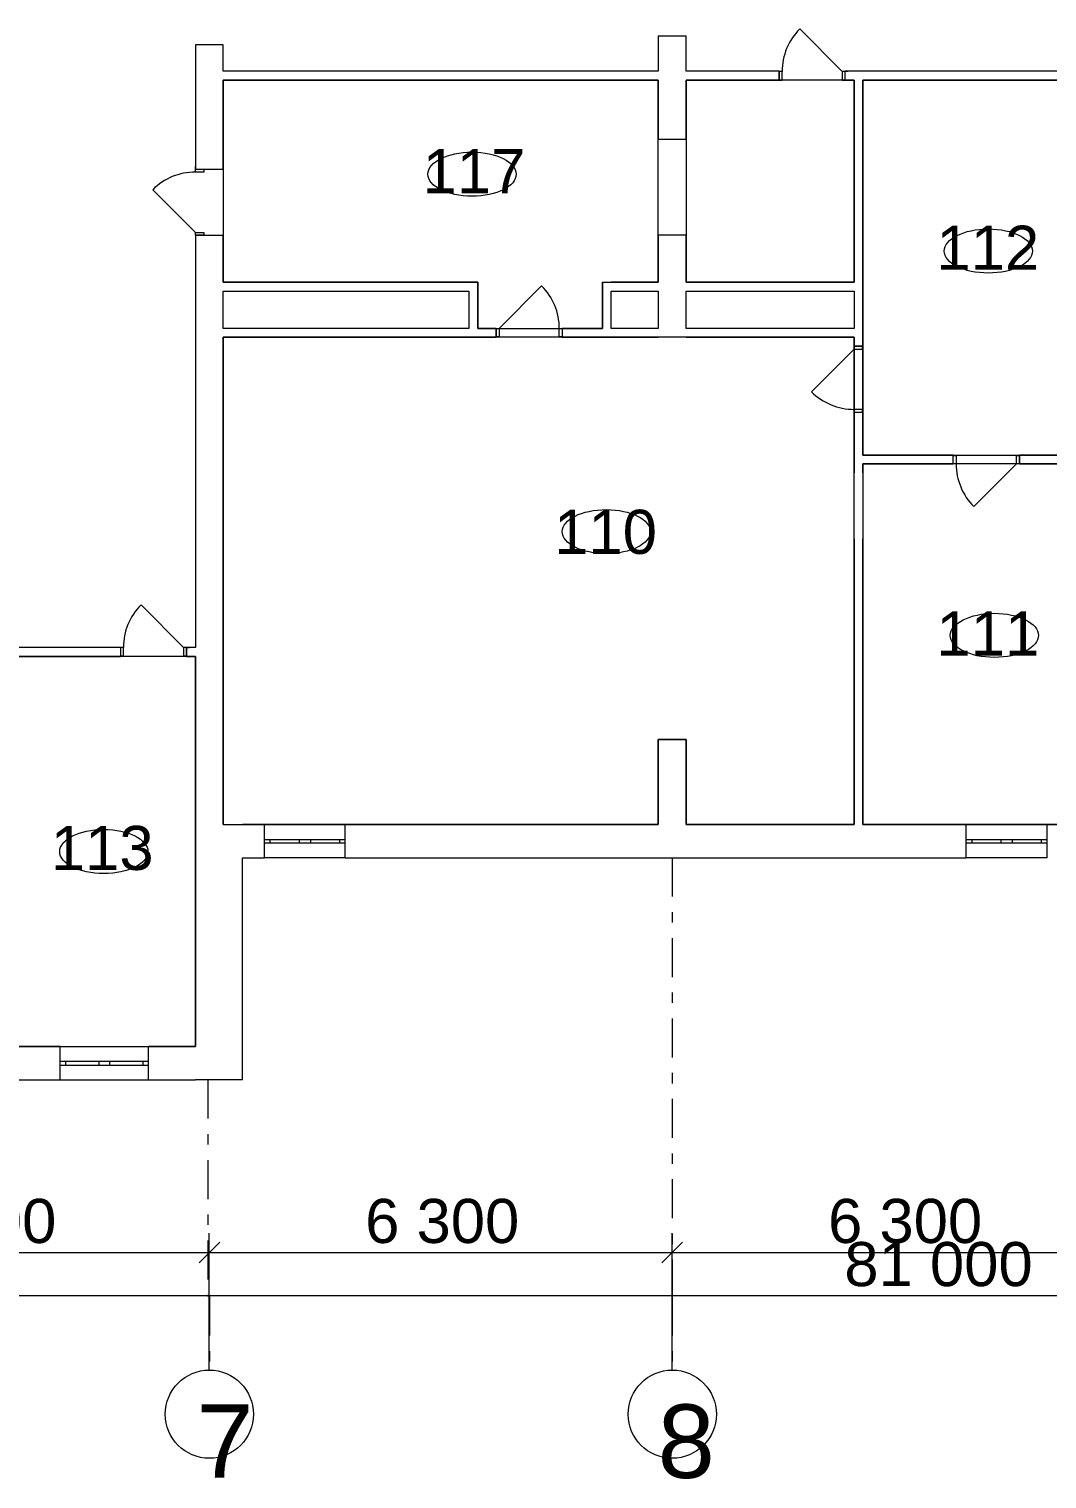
# Model space of a CAD drawing. Header units: millimetres. Extents: x 69565 to 169164, y 19942 to 91237.
# Drawn here: x 104932 to 118786, y 19942 to 39669 of the extents above; entities that cross this region are included whole.
import ezdxf

# ---------------------------------------------------------------- set-up
doc = ezdxf.new("R2010")
doc.units = ezdxf.units.MM
doc.header["$MEASUREMENT"] = 0
doc.linetypes.add('Штрих-Штриховая', pattern=[1093.611073, 529.166651, -211.666656, 141.111112, -211.666656])
doc.layers.add('Новый_Новый_0', color=7, linetype='Continuous')
for name, color, linetype, lineweight in [('Новый_Новый_0_Ном._пера__255_Ном._пера__255', 255, 'Continuous', 18), ('Новый_Новый_0_Ном._пера__7', 7, 'Continuous', 18), ('Новый_Новый_0_Ном._пера__7_Ном._пера__7', 7, 'Continuous', 18)]:
    doc.layers.add(name, color=color, linetype=linetype, lineweight=lineweight)
doc.styles.add('СГЕНЕРИР_СТИЛЬ_1', font='Arial.ttf')
doc.dimstyles.new('СГЕНЕРИР_СТИЛЬ__1', dxfattribs={"dimtxt": 600, "dimasz": 267.501, "dimexe": 0.18, "dimexo": 0.0625, "dimgap": 0, "dimtad": 1, "dimtih": 1, "dimtoh": 1, "dimdec": 0, "dimzin": 0, "dimdsep": 46, "dimtxsty": 'СГЕНЕРИР_СТИЛЬ_1', "dimblk": 'ARROWHEAD_6', "dimblk1": 'ARROWHEAD_6', "dimblk2": 'ARROWHEAD_6', "dimcen": 0.09, "dimclrd": 7, "dimclre": 7, "dimclrt": 7, "dimazin": 0, "dimtfac": 1, "dimtdec": 4, "dimtmove": 0, "dimatfit": 3, "dimfxl": 1, "dimtolj": 1, "dimtzin": 0, "dimarcsym": 0})

# ---------------------------------------------------------------- blocks, each defined once
blk = doc.blocks.new('*D7')
at = {"layer": 'Новый_Новый_0_Ном._пера__7', "color": 7, "linetype": 'Continuous', "lineweight": 18}
for p, q in [((101086, 21423), (101086, 23288)), ((107386, 21423), (107386, 23288)), ((101227, 23165), (100946, 22883)), ((107527, 23165), (107246, 22883)), ((101086, 23024), (107386, 23024))]:
    blk.add_line(p, q, dxfattribs=at)
at = {"layer": 'Новый_Новый_0_Ном._пера__7', "color": 7, "lineweight": 18, "insert": (103207, 23144), "char_height": 600, "attachment_point": 7, "style": 'СГЕНЕРИР_СТИЛЬ_1'}
blk.add_mtext('\\A1;{\\pql;\\fArial|b0|i0|c0|p0;\\W1.000000;6\xa0300}', dxfattribs=at)
blk = doc.blocks.new('ARROWHEAD_6')
at = {"color": 0, "linetype": 'Continuous', "lineweight": 0}
for p, q in [((0, 0), (-1, 0)), ((-0.5, -0.5), (0.5, 0.5))]:
    blk.add_line(p, q, dxfattribs=at)
blk = doc.blocks.new('*D8')
at = {"layer": 'Новый_Новый_0_Ном._пера__7', "color": 7, "linetype": 'Continuous', "lineweight": 18}
for p, q in [((107386, 21423), (107386, 23288)), ((113686, 21423), (113686, 23288)), ((107527, 23165), (107246, 22883)), ((113827, 23165), (113546, 22883)), ((107386, 23024), (113686, 23024))]:
    blk.add_line(p, q, dxfattribs=at)
at = {"layer": 'Новый_Новый_0_Ном._пера__7', "color": 7, "lineweight": 18, "insert": (109507, 23144), "char_height": 600, "attachment_point": 7, "style": 'СГЕНЕРИР_СТИЛЬ_1'}
blk.add_mtext('\\A1;{\\pql;\\fArial|b0|i0|c0|p0;\\W1.000000;6\xa0300}', dxfattribs=at)
blk = doc.blocks.new('*D9')
at = {"layer": 'Новый_Новый_0_Ном._пера__7', "color": 7, "linetype": 'Continuous', "lineweight": 18}
for p, q in [((113686, 21423), (113686, 23288)), ((119986, 21423), (119986, 23288)), ((113827, 23165), (113546, 22883)), ((120127, 23165), (119846, 22883)), ((113686, 23024), (119986, 23024))]:
    blk.add_line(p, q, dxfattribs=at)
at = {"layer": 'Новый_Новый_0_Ном._пера__7', "color": 7, "lineweight": 18, "insert": (115807, 23144), "char_height": 600, "attachment_point": 7, "style": 'СГЕНЕРИР_СТИЛЬ_1'}
blk.add_mtext('\\A1;{\\pql;\\fArial|b0|i0|c0|p0;\\W1.000000;6\xa0300}', dxfattribs=at)
blk = doc.blocks.new('*D21')
at = {"layer": 'Новый_Новый_0_Ном._пера__7', "color": 7, "linetype": 'Continuous', "lineweight": 18}
for p, q in [((76786, 21423), (76786, 22701)), ((157786, 21423), (157786, 22701)), ((76927, 22578), (76646, 22297)), ((157646, 22297), (157927, 22578)), ((76575, 22437), (76786, 22437)), ((76786, 22437), (157786, 22437)), ((157786, 22437), (157998, 22437))]:
    blk.add_line(p, q, dxfattribs=at)
at = {"layer": 'Новый_Новый_0_Ном._пера__7', "color": 7, "lineweight": 18, "insert": (116028, 22557), "char_height": 600, "attachment_point": 7, "style": 'СГЕНЕРИР_СТИЛЬ_1'}
blk.add_mtext('\\A1;{\\pql;\\fArial|b0|i0|c0|p0;\\W1.000000;81\xa0000}', dxfattribs=at)

msp = doc.modelspace()

# ---------------------------------------------------------------- linework, layer by layer
at = {"layer": 'Новый_Новый_0_Ном._пера__255_Ном._пера__255', "color": 255, "linetype": 'Continuous', "lineweight": 18, "flags": 128}
for points in [[(113496.3, 36224.2), (113496.3, 38974), (107576.3, 38974), (107576.3, 36224.2), (111039, 36224.2), (111039, 35594.2), (112736.3, 35594.2), (112736.3, 36224.2)], [(113876.3, 38974), (113876.3, 36224.2), (116160.7, 36224.2), (116160.7, 38974)], [(116280.7, 38974), (116280.7, 33871.8), (119796.3, 33871.8), (119796.3, 35579.8), (119796.3, 38974)], [(113496.3, 28843.8), (113496.3, 30003.8), (113876.3, 30003.8), (113876.3, 28843.8), (116160.7, 28843.8), (116160.7, 35474.2), (107576.3, 35474.2), (107576.3, 28843.8)], [(116280.7, 33751.8), (116280.7, 28843.8), (119796.3, 28843.8), (119796.3, 32919.1), (119796.3, 33751.8)], [(104304, 31133.8), (104304, 25823.8), (107196.3, 25823.8), (107196.3, 28843.8), (107196.3, 31133.8)]]:
    msp.add_lwpolyline(points, close=True, dxfattribs=at)
at = {"layer": 'Новый_Новый_0_Ном._пера__7_Ном._пера__7', "color": 7, "linetype": 'Continuous', "lineweight": 18}
for p, q in [((116000.7, 39089), (115420.9, 39668.8)), ((113496.3, 39573.8), (113876.3, 39573.8)), ((113496.3, 39573.8), (113876.3, 39573.8)), ((115140.7, 39094), (115103.7, 39094)), ((115140.7, 39094), (115103.7, 39094)), ((115140.7, 39094), (115103.7, 39094)), ((115140.7, 39089), (115140.7, 39094)), ((115140.7, 39089), (115140.7, 39094)), ((115140.7, 39089), (115140.7, 39094)), ((115140.7, 38974), (115140.7, 39089)), ((115180.7, 39089), (115140.7, 39089)), ((115140.7, 39089), (115140.7, 38974)), ((115140.7, 38974), (115140.7, 39089)), ((115140.7, 38974), (115140.7, 39089)), ((115180.7, 38974), (115180.7, 39089)), ((116040.7, 39089), (116000.7, 39089)), ((116000.7, 39089), (116000.7, 38974)), ((116040.7, 39094), (116077.7, 39094)), ((116040.7, 39089), (116040.7, 39094)), ((116040.7, 39089), (116040.7, 39094)), ((116040.7, 39089), (116040.7, 39094)), ((116040.7, 39094), (116077.7, 39094)), ((116040.7, 39094), (116077.7, 39094)), ((116040.7, 38974), (116040.7, 39089)), ((116040.7, 38974), (116040.7, 39089)), ((116040.7, 38974), (116040.7, 39089)), ((116040.7, 38974), (116040.7, 39089)), ((115140.7, 38974), (115103.7, 38974)), ((115140.7, 38974), (115103.7, 38974)), ((115140.7, 38974), (115103.7, 38974)), ((115140.7, 38974), (115180.7, 38974)), ((116000.7, 38974), (116040.7, 38974)), ((116040.7, 38974), (116077.7, 38974)), ((116040.7, 38974), (116077.7, 38974)), ((116040.7, 38974), (116077.7, 38974)), ((113876.3, 38164.2), (113496.3, 38164.2)), ((113876.3, 38164.2), (113496.3, 38164.2)), ((107196.3, 37762.4), (107196.3, 37799.4)), ((107196.3, 37762.4), (107196.3, 37799.4)), ((107196.3, 37762.4), (107196.3, 37799.4)), ((107196.3, 37762.4), (107311.3, 37762.4)), ((107196.3, 37722.4), (107196.3, 37762.4)), ((107196.3, 37762.4), (107311.3, 37762.4)), ((107196.3, 37762.4), (107311.3, 37762.4)), ((107196.3, 37762.4), (107311.3, 37762.4)), ((107311.3, 37722.4), (107196.3, 37722.4)), ((107311.3, 37762.4), (107576.3, 37762.4)), ((107311.3, 37762.4), (107311.3, 37722.4)), ((107311.3, 37762.4), (107576.3, 37762.4)), ((107311.3, 37762.4), (107576.3, 37762.4)), ((107576.3, 37762.4), (107576.3, 37799.4)), ((107576.3, 37762.4), (107576.3, 37799.4)), ((107576.3, 37762.4), (107576.3, 37799.4)), ((107196.3, 36902.4), (106616.5, 37482.2)), ((107196.3, 36862.4), (107196.3, 36902.4)), ((107196.3, 36902.4), (107311.3, 36902.4)), ((107311.3, 36902.4), (107311.3, 36862.4)), ((107196.3, 36862.4), (107196.3, 36825.4)), ((107196.3, 36862.4), (107311.3, 36862.4)), ((107311.3, 36862.4), (107196.3, 36862.4)), ((107196.3, 36862.4), (107311.3, 36862.4)), ((107196.3, 36862.4), (107311.3, 36862.4)), ((107196.3, 36862.4), (107196.3, 36825.4)), ((107196.3, 36862.4), (107196.3, 36825.4)), ((107311.3, 36862.4), (107576.3, 36862.4)), ((107311.3, 36862.4), (107576.3, 36862.4)), ((107311.3, 36862.4), (107576.3, 36862.4)), ((107576.3, 36862.4), (107576.3, 36825.4)), ((107576.3, 36862.4), (107576.3, 36825.4)), ((107576.3, 36862.4), (107576.3, 36825.4)), ((113876.3, 36864.2), (113496.3, 36864.2)), ((113876.3, 36864.2), (113496.3, 36864.2)), ((111329, 35594.2), (111908.8, 36174)), ((111289, 35594.2), (111252, 35594.2)), ((111289, 35594.2), (111252, 35594.2)), ((111289, 35594.2), (111252, 35594.2)), ((111289, 35594.2), (111289, 35479.2)), ((111289, 35594.2), (111329, 35594.2)), ((111289, 35479.2), (111289, 35594.2)), ((111289, 35594.2), (111289, 35479.2)), ((111289, 35594.2), (111289, 35479.2)), ((111329, 35594.2), (111329, 35479.2)), ((112149, 35479.2), (112149, 35594.2)), ((112149, 35594.2), (112189, 35594.2)), ((112189, 35594.2), (112226, 35594.2)), ((112189, 35594.2), (112189, 35479.2)), ((112189, 35594.2), (112189, 35479.2)), ((112189, 35594.2), (112189, 35479.2)), ((112189, 35594.2), (112189, 35479.2)), ((112189, 35594.2), (112226, 35594.2)), ((112189, 35594.2), (112226, 35594.2)), ((111289, 35474.2), (111252, 35474.2)), ((111289, 35474.2), (111252, 35474.2)), ((111289, 35474.2), (111252, 35474.2)), ((111289, 35479.2), (111289, 35474.2)), ((111329, 35479.2), (111289, 35479.2)), ((111289, 35479.2), (111289, 35474.2)), ((111289, 35479.2), (111289, 35474.2)), ((112189, 35479.2), (112149, 35479.2)), ((112189, 35479.2), (112189, 35474.2)), ((112189, 35479.2), (112189, 35474.2)), ((112189, 35479.2), (112189, 35474.2)), ((112189, 35474.2), (112226, 35474.2)), ((112189, 35474.2), (112226, 35474.2)), ((112189, 35474.2), (112226, 35474.2)), ((113876.3, 35474.2), (113496.3, 35474.2)), ((113876.3, 35474.2), (113496.3, 35474.2)), ((116160.7, 35314.2), (115580.9, 34734.4)), ((116160.7, 35354.2), (116275.7, 35354.2)), ((116160.7, 35354.2), (116160.7, 35314.2)), ((116275.7, 35354.2), (116160.7, 35354.2)), ((116160.7, 35354.2), (116275.7, 35354.2)), ((116160.7, 35354.2), (116275.7, 35354.2)), ((116160.7, 35314.2), (116275.7, 35314.2)), ((116275.7, 35354.2), (116280.7, 35354.2)), ((116275.7, 35314.2), (116275.7, 35354.2)), ((116275.7, 35354.2), (116280.7, 35354.2)), ((116275.7, 35354.2), (116280.7, 35354.2)), ((116275.7, 34494.2), (116160.7, 34494.2)), ((116160.7, 34494.2), (116160.7, 34454.2)), ((116160.7, 34454.2), (116160.7, 34417.2)), ((116160.7, 34454.2), (116275.7, 34454.2)), ((116160.7, 34454.2), (116275.7, 34454.2)), ((116160.7, 34454.2), (116275.7, 34454.2)), ((116160.7, 34454.2), (116275.7, 34454.2)), ((116160.7, 34454.2), (116160.7, 34417.2)), ((116160.7, 34454.2), (116160.7, 34417.2)), ((116275.7, 34454.2), (116275.7, 34494.2)), ((116275.7, 34454.2), (116280.7, 34454.2)), ((116275.7, 34454.2), (116280.7, 34454.2)), ((116275.7, 34454.2), (116280.7, 34454.2)), ((116280.7, 34454.2), (116280.7, 34417.2)), ((116280.7, 34454.2), (116280.7, 34417.2)), ((116280.7, 34454.2), (116280.7, 34417.2)), ((117509.7, 33871.8), (117472.7, 33871.8)), ((117509.7, 33871.8), (117472.7, 33871.8)), ((117509.7, 33871.8), (117472.7, 33871.8)), ((117509.7, 33751.8), (117472.7, 33751.8)), ((117509.7, 33751.8), (117472.7, 33751.8)), ((117509.7, 33751.8), (117472.7, 33751.8)), ((117509.7, 33866.8), (117509.7, 33871.8)), ((117509.7, 33866.8), (117509.7, 33871.8)), ((117509.7, 33866.8), (117509.7, 33871.8)), ((117509.7, 33751.8), (117509.7, 33866.8)), ((117509.7, 33866.8), (117549.7, 33866.8)), ((117509.7, 33751.8), (117509.7, 33866.8)), ((117509.7, 33751.8), (117509.7, 33866.8)), ((117509.7, 33751.8), (117509.7, 33866.8)), ((117549.7, 33751.8), (117509.7, 33751.8)), ((117549.7, 33866.8), (117549.7, 33751.8)), ((118369.7, 33751.8), (117789.8, 33171.9)), ((118369.7, 33751.8), (118369.7, 33866.8)), ((118369.7, 33866.8), (118409.7, 33866.8)), ((118409.7, 33751.8), (118369.7, 33751.8)), ((118409.7, 33871.8), (118446.7, 33871.8)), ((118409.7, 33866.8), (118409.7, 33871.8)), ((118409.7, 33866.8), (118409.7, 33871.8)), ((118409.7, 33866.8), (118409.7, 33871.8)), ((118409.7, 33871.8), (118446.7, 33871.8)), ((118409.7, 33871.8), (118446.7, 33871.8)), ((118409.7, 33751.8), (118409.7, 33866.8)), ((118409.7, 33866.8), (118409.7, 33751.8)), ((118409.7, 33751.8), (118409.7, 33866.8)), ((118409.7, 33751.8), (118409.7, 33866.8)), ((118409.7, 33751.8), (118446.7, 33751.8)), ((118409.7, 33751.8), (118446.7, 33751.8)), ((118409.7, 33751.8), (118446.7, 33751.8)), ((116160.7, 33631.8), (116160.7, 33668.8)), ((116160.7, 33631.8), (116160.7, 33668.8)), ((116160.7, 33631.8), (116160.7, 33668.8)), ((116280.7, 33631.8), (116280.7, 33668.8)), ((116280.7, 33631.8), (116280.7, 33668.8)), ((116280.7, 33631.8), (116280.7, 33668.8)), ((107036.3, 31253.8), (106456.5, 31833.7)), ((106176.3, 31253.8), (106139.3, 31253.8)), ((106176.3, 31253.8), (106139.3, 31253.8)), ((106176.3, 31253.8), (106139.3, 31253.8)), ((106176.3, 31253.8), (106176.3, 31138.8)), ((106216.3, 31253.8), (106176.3, 31253.8)), ((106176.3, 31253.8), (106176.3, 31138.8)), ((106176.3, 31253.8), (106176.3, 31138.8)), ((106176.3, 31253.8), (106176.3, 31138.8)), ((106216.3, 31138.8), (106216.3, 31253.8)), ((107076.3, 31253.8), (107036.3, 31253.8)), ((107036.3, 31253.8), (107036.3, 31138.8)), ((107076.3, 31253.8), (107113.3, 31253.8)), ((107076.3, 31253.8), (107076.3, 31138.8)), ((107076.3, 31138.8), (107076.3, 31253.8)), ((107076.3, 31253.8), (107076.3, 31138.8)), ((107076.3, 31253.8), (107076.3, 31138.8)), ((107076.3, 31253.8), (107113.3, 31253.8)), ((107076.3, 31253.8), (107113.3, 31253.8)), ((106176.3, 31133.8), (106139.3, 31133.8)), ((106176.3, 31133.8), (106139.3, 31133.8)), ((106176.3, 31133.8), (106139.3, 31133.8)), ((106176.3, 31138.8), (106176.3, 31133.8)), ((106176.3, 31138.8), (106216.3, 31138.8)), ((106176.3, 31138.8), (106176.3, 31133.8)), ((106176.3, 31138.8), (106176.3, 31133.8)), ((107036.3, 31138.8), (107076.3, 31138.8)), ((107076.3, 31138.8), (107076.3, 31133.8)), ((107076.3, 31138.8), (107076.3, 31133.8)), ((107076.3, 31138.8), (107076.3, 31133.8)), ((107076.3, 31133.8), (107113.3, 31133.8)), ((107076.3, 31133.8), (107113.3, 31133.8)), ((107076.3, 31133.8), (107113.3, 31133.8)), ((113876.3, 30003.8), (113496.3, 30003.8)), ((113876.3, 30003.8), (113496.3, 30003.8)), ((108136.3, 28643.8), (108136.3, 28843.8)), ((109236.3, 28843.8), (108136.3, 28843.8)), ((108136.3, 28643.8), (108136.3, 28843.8)), ((109236.3, 28643.8), (109236.3, 28843.8)), ((109236.3, 28643.8), (109236.3, 28843.8)), ((117686.3, 28643.8), (117686.3, 28843.8)), ((118786.3, 28843.8), (117686.3, 28843.8)), ((117686.3, 28643.8), (117686.3, 28843.8)), ((118786.3, 28643.8), (118786.3, 28843.8)), ((118786.3, 28643.8), (118786.3, 28843.8)), ((108136.3, 28593.8), (108136.3, 28643.8)), ((108136.3, 28643.8), (108211.3, 28643.8)), ((108136.3, 28593.8), (108136.3, 28643.8)), ((108136.3, 28593.8), (108136.3, 28643.8)), ((108211.3, 28643.8), (108211.3, 28593.8)), ((108211.3, 28643.8), (108611.3, 28643.8)), ((108611.3, 28593.8), (108611.3, 28643.8)), ((108611.3, 28643.8), (108686.3, 28643.8)), ((108686.3, 28643.8), (108761.3, 28643.8)), ((108761.3, 28643.8), (108761.3, 28593.8)), ((108761.3, 28643.8), (109161.3, 28643.8)), ((109161.3, 28593.8), (109161.3, 28643.8)), ((109161.3, 28643.8), (109236.3, 28643.8)), ((109236.3, 28593.8), (109236.3, 28643.8)), ((109236.3, 28593.8), (109236.3, 28643.8)), ((109236.3, 28593.8), (109236.3, 28643.8)), ((117686.3, 28593.8), (117686.3, 28643.8)), ((117686.3, 28643.8), (117761.3, 28643.8)), ((117686.3, 28593.8), (117686.3, 28643.8)), ((117686.3, 28593.8), (117686.3, 28643.8)), ((117761.3, 28643.8), (117761.3, 28593.8)), ((117761.3, 28643.8), (118161.3, 28643.8)), ((118161.3, 28593.8), (118161.3, 28643.8)), ((118161.3, 28643.8), (118236.3, 28643.8)), ((118236.3, 28643.8), (118311.3, 28643.8)), ((118311.3, 28643.8), (118311.3, 28593.8)), ((118311.3, 28643.8), (118711.3, 28643.8)), ((118711.3, 28593.8), (118711.3, 28643.8)), ((118711.3, 28643.8), (118786.3, 28643.8)), ((118786.3, 28593.8), (118786.3, 28643.8)), ((118786.3, 28593.8), (118786.3, 28643.8)), ((118786.3, 28593.8), (118786.3, 28643.8)), ((108136.3, 28393.8), (108136.3, 28593.8)), ((108211.3, 28593.8), (108136.3, 28593.8)), ((108136.3, 28393.8), (108136.3, 28593.8)), ((108611.3, 28593.8), (108211.3, 28593.8)), ((108686.3, 28593.8), (108611.3, 28593.8)), ((108761.3, 28593.8), (108686.3, 28593.8)), ((109161.3, 28593.8), (108761.3, 28593.8)), ((109236.3, 28593.8), (109161.3, 28593.8)), ((109236.3, 28393.8), (109236.3, 28593.8)), ((109236.3, 28393.8), (109236.3, 28593.8)), ((117686.3, 28393.8), (117686.3, 28593.8)), ((117761.3, 28593.8), (117686.3, 28593.8)), ((117686.3, 28393.8), (117686.3, 28593.8)), ((118161.3, 28593.8), (117761.3, 28593.8)), ((118236.3, 28593.8), (118161.3, 28593.8)), ((118311.3, 28593.8), (118236.3, 28593.8)), ((118711.3, 28593.8), (118311.3, 28593.8)), ((118786.3, 28593.8), (118711.3, 28593.8)), ((118786.3, 28393.8), (118786.3, 28593.8)), ((118786.3, 28393.8), (118786.3, 28593.8)), ((109236.3, 28393.8), (108136.3, 28393.8)), ((118786.3, 28393.8), (117686.3, 28393.8)), ((105356.3, 25623.8), (105356.3, 25823.8)), ((105356.3, 25823.8), (106556.3, 25823.8)), ((105356.3, 25623.8), (105356.3, 25823.8)), ((106556.3, 25623.8), (106556.3, 25823.8)), ((106556.3, 25623.8), (106556.3, 25823.8)), ((105356.3, 25573.8), (105356.3, 25623.8)), ((105431.3, 25623.8), (105356.3, 25623.8)), ((105356.3, 25573.8), (105356.3, 25623.8)), ((105356.3, 25573.8), (105356.3, 25623.8)), ((105356.3, 25373.8), (105356.3, 25573.8)), ((105356.3, 25573.8), (105431.3, 25573.8)), ((105356.3, 25373.8), (105356.3, 25573.8)), ((105431.3, 25573.8), (105431.3, 25623.8)), ((105881.3, 25623.8), (105431.3, 25623.8)), ((105431.3, 25573.8), (105881.3, 25573.8)), ((105956.3, 25623.8), (105881.3, 25623.8)), ((105881.3, 25623.8), (105881.3, 25573.8)), ((105881.3, 25573.8), (105956.3, 25573.8)), ((106031.3, 25623.8), (105956.3, 25623.8)), ((105956.3, 25573.8), (106031.3, 25573.8)), ((106031.3, 25573.8), (106031.3, 25623.8)), ((106481.3, 25623.8), (106031.3, 25623.8)), ((106031.3, 25573.8), (106481.3, 25573.8)), ((106556.3, 25623.8), (106481.3, 25623.8)), ((106481.3, 25623.8), (106481.3, 25573.8)), ((106481.3, 25573.8), (106556.3, 25573.8)), ((106556.3, 25573.8), (106556.3, 25623.8)), ((106556.3, 25573.8), (106556.3, 25623.8)), ((106556.3, 25573.8), (106556.3, 25623.8)), ((106556.3, 25373.8), (106556.3, 25573.8)), ((106556.3, 25373.8), (106556.3, 25573.8)), ((105356.3, 25373.8), (106556.3, 25373.8))]:
    msp.add_line(p, q, dxfattribs=at)
at = {"layer": 'Новый_Новый_0_Ном._пера__7_Ном._пера__7', "color": 7, "linetype": 'Штрих-Штриховая', "lineweight": 18}
for p, q in [((113686.3, 28393.8), (113686.3, 22423.2)), ((107367.5, 25373.5), (107367.5, 22422.9)), ((107386.3, 22423.2), (107386.3, 21423.2)), ((107386.3, 22423.2), (107386.3, 21423.2)), ((107386.3, 22423.2), (107386.3, 21423.2)), ((107386.3, 22423.2), (107386.3, 21423.2)), ((107386.3, 22423.2), (107386.3, 21423.2)), ((107386.3, 22423.2), (107386.3, 21423.2)), ((113686.3, 22423.2), (113686.3, 21423.2)), ((113686.3, 22423.2), (113686.3, 21423.2)), ((113686.3, 22423.2), (113686.3, 21423.2)), ((113686.3, 22423.2), (113686.3, 21423.2)), ((113686.3, 22423.2), (113686.3, 21423.2)), ((113686.3, 22423.2), (113686.3, 21423.2))]:
    msp.add_line(p, q, dxfattribs=at)
at = {"layer": 'Новый_Новый_0_Ном._пера__7_Ном._пера__7', "color": 7, "linetype": 'Continuous', "lineweight": 18}
for points in [[(113496.3, 39573.8), (113496.3, 39094)], [(113876.3, 39094), (113876.3, 39573.8)], [(107576.3, 39453.8), (107196.3, 39453.8)], [(107196.3, 39453.8), (107196.3, 37762.4)], [(107576.3, 39094), (107576.3, 39453.8)], [(113496.3, 39094), (107576.3, 39094)], [(115140.7, 39094), (113876.3, 39094)], [(119796.3, 39094), (116040.7, 39094)], [(107576.3, 37762.4), (107576.3, 38974)], [(107576.3, 38974), (113496.3, 38974)], [(113496.3, 38974), (113496.3, 38164.2)], [(113876.3, 38164.2), (113876.3, 38974)], [(113876.3, 38974), (115140.7, 38974)], [(116040.7, 38974), (116160.7, 38974)], [(116160.7, 38974), (116160.7, 36224.2)], [(116280.7, 38974), (119796.3, 38974)], [(116280.7, 33871.8), (116280.7, 38974)], [(107196.3, 36862.4), (107196.3, 31253.8)], [(107576.3, 36224.2), (107576.3, 36862.4)], [(113496.3, 36864.2), (113496.3, 36224.2)], [(113876.3, 36224.2), (113876.3, 36864.2)], [(110919, 36224.2), (107576.3, 36224.2)], [(107576.3, 35594.2), (107576.3, 36104.2)], [(107576.3, 36104.2), (110919, 36104.2)], [(111039, 36224.2), (110919, 36224.2)], [(110919, 36104.2), (110919, 35594.2)], [(111039, 35594.2), (111039, 36224.2)], [(112736.3, 36224.2), (112856.3, 36224.2)], [(112736.3, 36224.2), (112736.3, 35594.2)], [(113496.3, 36224.2), (112856.3, 36224.2)], [(112856.3, 35594.2), (112856.3, 36104.2)], [(112856.3, 36104.2), (113496.3, 36104.2)], [(113496.3, 36104.2), (113496.3, 35594.2)], [(116160.7, 36224.2), (113876.3, 36224.2)], [(113876.3, 35594.2), (113876.3, 36104.2)], [(113876.3, 36104.2), (116160.7, 36104.2)], [(116160.7, 36104.2), (116160.7, 35594.2)], [(110919, 35594.2), (107576.3, 35594.2)], [(111289, 35594.2), (111039, 35594.2)], [(112736.3, 35594.2), (112189, 35594.2)], [(113496.3, 35594.2), (112856.3, 35594.2)], [(116160.7, 35594.2), (113876.3, 35594.2)], [(107576.3, 28843.8), (107576.3, 35474.2)], [(107576.3, 35474.2), (111289, 35474.2)], [(112189, 35474.2), (113496.3, 35474.2)], [(113876.3, 35474.2), (116160.7, 35474.2)], [(116160.7, 35474.2), (116160.7, 33631.8)], [(117509.7, 33871.8), (116280.7, 33871.8)], [(116280.7, 33631.8), (116280.7, 33751.8)], [(116280.7, 33751.8), (117509.7, 33751.8)], [(119796.3, 33871.8), (118409.7, 33871.8)], [(118409.7, 33751.8), (119796.3, 33751.8)], [(116160.7, 32731.8), (116160.7, 28843.8)], [(116280.7, 28843.8), (116280.7, 32731.8)], [(106176.3, 31253.8), (104304, 31253.8)], [(107196.3, 31253.8), (107076.3, 31253.8)], [(104304, 31133.8), (106176.3, 31133.8)], [(107076.3, 31133.8), (107196.3, 31133.8)], [(107196.3, 31133.8), (107196.3, 28843.8)], [(113496.3, 30003.8), (113496.3, 28843.8)], [(113876.3, 28843.8), (113876.3, 30003.8)], [(107196.3, 28843.8), (107196.3, 25823.8)], [(107576.3, 28843.8), (107836.3, 28843.8)], [(108136.3, 28843.8), (107836.3, 28843.8)], [(113496.3, 28843.8), (109236.3, 28843.8)], [(116160.7, 28843.8), (113876.3, 28843.8)], [(117686.3, 28843.8), (116280.7, 28843.8)], [(119536.3, 28843.8), (118786.3, 28843.8)], [(107836.3, 25373.8), (107836.3, 28393.8)], [(107836.3, 28393.8), (108136.3, 28393.8)], [(109236.3, 28393.8), (117686.3, 28393.8)], [(105356.3, 25823.8), (104304, 25823.8)], [(107196.3, 25823.8), (106556.3, 25823.8)], [(103816.3, 25373.8), (105356.3, 25373.8)], [(106556.3, 25373.8), (107196.3, 25373.8)], [(107836.3, 25373.8), (107196.3, 25373.8)]]:
    msp.add_lwpolyline(points, dxfattribs=at)
for centre in [(107386.3, 20823.2), (107386.3, 20823.2), (107386.3, 20823.2), (107386.3, 20823.2), (107386.3, 20823.2), (107386.3, 20823.2), (113686.3, 20823.2), (113686.3, 20823.2), (113686.3, 20823.2), (113686.3, 20823.2), (113686.3, 20823.2), (113686.3, 20823.2)]:
    msp.add_circle(centre, 600, dxfattribs=at)
for centre, start, end in [((116000.7, 39089), 135, 180), ((107196.3, 36902.4), 90, 135), ((111329, 35594.2), 0, 45), ((116160.7, 35314.2), 225, 270), ((118369.7, 33751.8), 180, 225), ((107036.3, 31253.8), 135, 180)]:
    msp.add_arc(centre, 820, start, end, dxfattribs=at)
for centre in [(110961.5, 37693.9), (117987.6, 36648.1), (112788.6, 32830.2), (118070.6, 31419.3), (105950.2, 28477.9)]:
    msp.add_ellipse(centre, major_axis=(600, 0), ratio=0.5, dxfattribs=at)

# ---------------------------------------------------------------- texts
at = {"layer": 'Новый_Новый_0_Ном._пера__7_Ном._пера__7', "color": 7, "linetype": 'Continuous', "lineweight": 18, "style": 'СГЕНЕРИР_СТИЛЬ_1'}
for s, insert, char_height, attachment_point in [('\\A1;{\\pqc;\\fArial|b0|i0|c0|p0;\\W1.000000;117}', (110987.4, 37734), 600, 5), ('\\A1;{\\pqc;\\fArial|b0|i0|c0|p0;\\W1.000000;112}', (117981, 36693.1), 600, 5), ('\\A1;{\\pqc;\\fArial|b0|i0|c0|p0;\\W1.000000;110}', (112778.8, 32823.5), 600, 5), ('\\A1;{\\pqc;\\fArial|b0|i0|c0|p0;\\W1.000000;111}', (117981, 31444.2), 600, 5), ('\\A1;{\\pqc;\\fArial|b0|i0|c0|p0;\\W1.000000;113}', (105928.4, 28523.2), 600, 5), ('\\A1;{\\pql;\\pt0;\\fArial|b0|i0|c0|p0;\\W1.000000;7}', (107211.8, 20958.9), 1000, 1), ('\\A1;{\\pql;\\pt0;\\fArial|b0|i0|c0|p0;\\W1.000000;7}', (107211.8, 20958.9), 1000, 1), ('\\A1;{\\pql;\\pt0;\\fArial|b0|i0|c0|p0;\\W1.000000;7}', (107211.8, 20958.9), 1000, 1), ('\\A1;{\\pql;\\pt0;\\fArial|b0|i0|c0|p0;\\W1.000000;7}', (107211.8, 20958.9), 1000, 1), ('\\A1;{\\pql;\\pt0;\\fArial|b0|i0|c0|p0;\\W1.000000;7}', (107211.8, 20958.9), 1000, 1), ('\\A1;{\\pql;\\pt0;\\fArial|b0|i0|c0|p0;\\W1.000000;7}', (107211.8, 20958.9), 1000, 1), ('\\A1;{\\pql;\\pt0;\\fArial|b0|i0|c0|p0;\\W1.000000;8}', (113487.5, 20955.8), 1000, 1), ('\\A1;{\\pql;\\pt0;\\fArial|b0|i0|c0|p0;\\W1.000000;8}', (113487.5, 20955.8), 1000, 1), ('\\A1;{\\pql;\\pt0;\\fArial|b0|i0|c0|p0;\\W1.000000;8}', (113487.5, 20955.8), 1000, 1), ('\\A1;{\\pql;\\pt0;\\fArial|b0|i0|c0|p0;\\W1.000000;8}', (113487.5, 20955.8), 1000, 1), ('\\A1;{\\pql;\\pt0;\\fArial|b0|i0|c0|p0;\\W1.000000;8}', (113487.5, 20955.8), 1000, 1), ('\\A1;{\\pql;\\pt0;\\fArial|b0|i0|c0|p0;\\W1.000000;8}', (113487.5, 20955.8), 1000, 1)]:
    msp.add_mtext(s, dxfattribs=dict(at, insert=insert, char_height=char_height, attachment_point=attachment_point))

# ---------------------------------------------------------------- dimensions: what is measured, and where the dimension line sits
at = {"layer": 'Новый_Новый_0', "color": 7, "linetype": 'Continuous', "lineweight": 18}
for base, p1, p2, picture, middle in [((107386.3, 23024), (101086.3, 21423.2), (107386.3, 21423.2), '*D7', (104266.4, 23444)), ((113686.3, 23024), (107386.3, 21423.2), (113686.3, 21423.2), '*D8', (110566.4, 23444)), ((119986.3, 23024), (113686.3, 21423.2), (119986.3, 21423.2), '*D9', (116866.4, 23444)), ((157786.3, 22437.5), (76786.3, 21423.2), (157786.3, 21423.2), '*D21', (117323.1, 22857.5))]:
    dim = msp.add_linear_dim(base=base, p1=p1, p2=p2, dimstyle='СГЕНЕРИР_СТИЛЬ__1', dxfattribs=at)
    dim.commit()
    dim.dimension.update_dxf_attribs({"geometry": picture, "text_midpoint": middle, "dimtype": 160})

doc.saveas('drawing.dxf')
